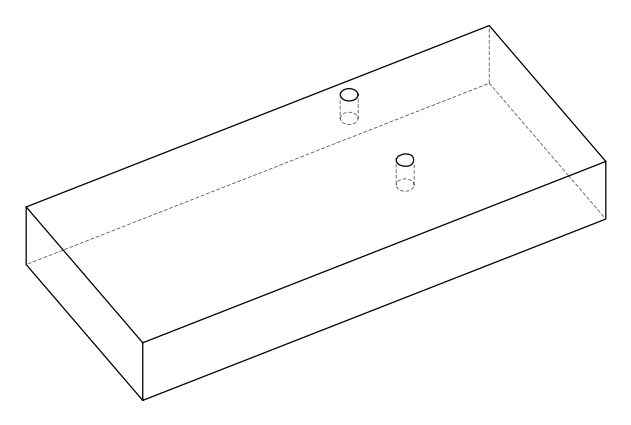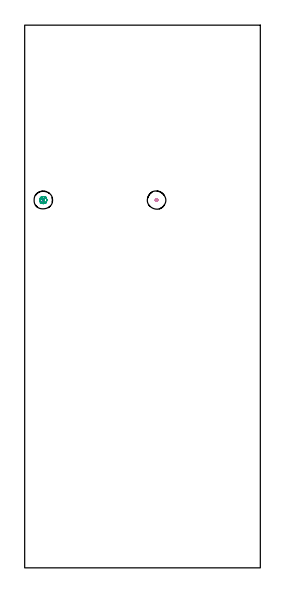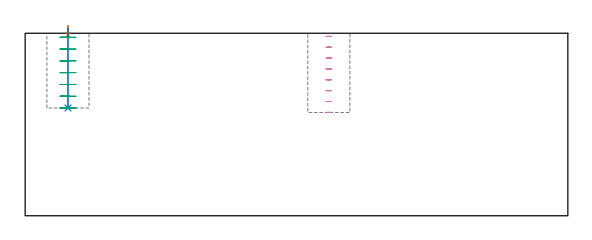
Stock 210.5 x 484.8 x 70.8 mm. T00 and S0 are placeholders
(PLAN: 4 operations, 3 tool changes, 1.4 min)
(1 SPOT_DRILL | STEP1POCKET | NXT0321_9005460120000 | 0.03 min | 3 mm3)
(2 DRILL_BLIND_HOLE_INTO_CENTER | STEP1POCKET | NXT0301_128 | 0.13 min | 3140 mm3)
(3 MILL_ROUGH_BLIND_HOLE_CONTOUR | STEP1POCKET | NXT0201_013 | Spiral | 0.91 min | 2898 mm3)
(4 MILL_BLIND_HOLE_FROM_SOLID_MATERIAL | STEP1POCKET_1 | UGT0201_132 | Spiral | 0.35 min | 6401 mm3)
(TOOL NXT0321_9005460120000 | NC Spot Drill, 142deg, 12mm, Carbide, Uncoated | D12 PA142 FL30 Z2)
(TOOL NXT0301_128 | Carbide Drill 12mm [861.1-1200-036A1-GP GC34] | D12 PA150 FL37.4 Z2)
(TOOL NXT0201_013 | ENDMILL 10mm | D10 FL30 Z4)
(TOOL UGT0201_132 | Carbide End Mill 14.0 | D14 FL30 Z4)
(OP 1 SPOT_DRILL)
G17 G21 G94 G90
T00 M6
G54
G17 G0 G90 X16.6 Y328.5 S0 M3
G43 Z80.8 H0
G94 G81 G98 Z70.098 F250. R73.8
G80
M5
M2
(OP 2 DRILL_BLIND_HOLE_INTO_CENTER)
G17 G21 G94 G90
T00 M6
G54
G17 G0 G90 X16.6 Y328.5 S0 M3
G43 Z80.8 H1
G94 G81 G98 Z41.8 F250. R72.8
G80
M5
M2
(OP 3 MILL_ROUGH_BLIND_HOLE_CONTOUR)
G17 G21 G94 G90
T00 M6
G54
G17 G0 G90 X16.6 Y328.5 S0 M3
G43 Z80.8 H0
Z69.229
G94 G3 X17.053 Y329.19 R0.494 F250.
X15.974 Y329.945 R1.257
X13.912 Y328.648 R2.094
X14.444 Y326.204 R2.207
X18.896 Y326.344 R3.15
X14.444 Y326.204 R-3.15
X16.67 Y326.274 R1.575
X16.6 Y328.5 R1.575
G0 Z64.657
G3 X17.053 Y329.19 R0.494
X15.974 Y329.945 R1.257
X13.912 Y328.648 R2.094
X14.444 Y326.204 R2.207
X18.896 Y326.344 R3.15
X14.444 Y326.204 R-3.15
X16.67 Y326.274 R1.575
X16.6 Y328.5 R1.575
G0 Z60.086
G3 X17.053 Y329.19 R0.494
X15.974 Y329.945 R1.257
X13.912 Y328.648 R2.094
X14.444 Y326.204 R2.207
X18.896 Y326.344 R3.15
X14.444 Y326.204 R-3.15
X16.67 Y326.274 R1.575
X16.6 Y328.5 R1.575
G0 Z55.514
G3 X17.053 Y329.19 R0.494
X15.974 Y329.945 R1.257
X13.912 Y328.648 R2.094
X14.444 Y326.204 R2.207
X18.896 Y326.344 R3.15
X14.444 Y326.204 R-3.15
X16.67 Y326.274 R1.575
X16.6 Y328.5 R1.575
G0 Z50.943
G3 X17.053 Y329.19 R0.494
X15.974 Y329.945 R1.257
X13.912 Y328.648 R2.094
X14.444 Y326.204 R2.207
X18.896 Y326.344 R3.15
X14.444 Y326.204 R-3.15
X16.67 Y326.274 R1.575
X16.6 Y328.5 R1.575
G0 Z46.371
G3 X17.053 Y329.19 R0.494
X15.974 Y329.945 R1.257
X13.912 Y328.648 R2.094
X14.444 Y326.204 R2.207
X18.896 Y326.344 R3.15
X14.444 Y326.204 R-3.15
X16.67 Y326.274 R1.575
X16.6 Y328.5 R1.575
G0 Z41.8
G3 X17.053 Y329.19 R0.494
X15.974 Y329.945 R1.257
X13.912 Y328.648 R2.094
X14.444 Y326.204 R2.207
X18.896 Y326.344 R3.15
X14.444 Y326.204 R-3.15
X16.67 Y326.274 R1.575
X16.6 Y328.5 R1.575
G0 Z80.8
M5
M2
(OP 4 MILL_BLIND_HOLE_FROM_SOLID_MATERIAL)
G17 G21 G94 G90
T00 M6
G54
G17 G0 G90 X117.8 Y328.5 S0 M3
G43 Z80.8 H0
Z69.588
G94 G3 X118.375 Y329.075 R0.575 F250.
X117.8 Y329.65 R0.575
X116.65 Y328.5 R1.15
X117.8 Y329.65 R-1.15
X117.225 Y329.075 R0.575
X117.8 Y328.5 R0.575
G0 Z65.375
G3 X118.375 Y329.075 R0.575
X117.8 Y329.65 R0.575
X116.65 Y328.5 R1.15
X117.8 Y329.65 R-1.15
X117.225 Y329.075 R0.575
X117.8 Y328.5 R0.575
G0 Z61.163
G3 X118.375 Y329.075 R0.575
X117.8 Y329.65 R0.575
X116.65 Y328.5 R1.15
X117.8 Y329.65 R-1.15
X117.225 Y329.075 R0.575
X117.8 Y328.5 R0.575
G0 Z56.95
G3 X118.375 Y329.075 R0.575
X117.8 Y329.65 R0.575
X116.65 Y328.5 R1.15
X117.8 Y329.65 R-1.15
X117.225 Y329.075 R0.575
X117.8 Y328.5 R0.575
G0 Z52.738
G3 X118.375 Y329.075 R0.575
X117.8 Y329.65 R0.575
X116.65 Y328.5 R1.15
X117.8 Y329.65 R-1.15
X117.225 Y329.075 R0.575
X117.8 Y328.5 R0.575
G0 Z48.525
G3 X118.375 Y329.075 R0.575
X117.8 Y329.65 R0.575
X116.65 Y328.5 R1.15
X117.8 Y329.65 R-1.15
X117.225 Y329.075 R0.575
X117.8 Y328.5 R0.575
G0 Z44.313
G3 X118.375 Y329.075 R0.575
X117.8 Y329.65 R0.575
X116.65 Y328.5 R1.15
X117.8 Y329.65 R-1.15
X117.225 Y329.075 R0.575
X117.8 Y328.5 R0.575
G0 Z40.1
G3 X118.375 Y329.075 R0.575
X117.8 Y329.65 R0.575
X116.65 Y328.5 R1.15
X117.8 Y329.65 R-1.15
X117.225 Y329.075 R0.575
X117.8 Y328.5 R0.575
G0 Z80.8
M5
M2
